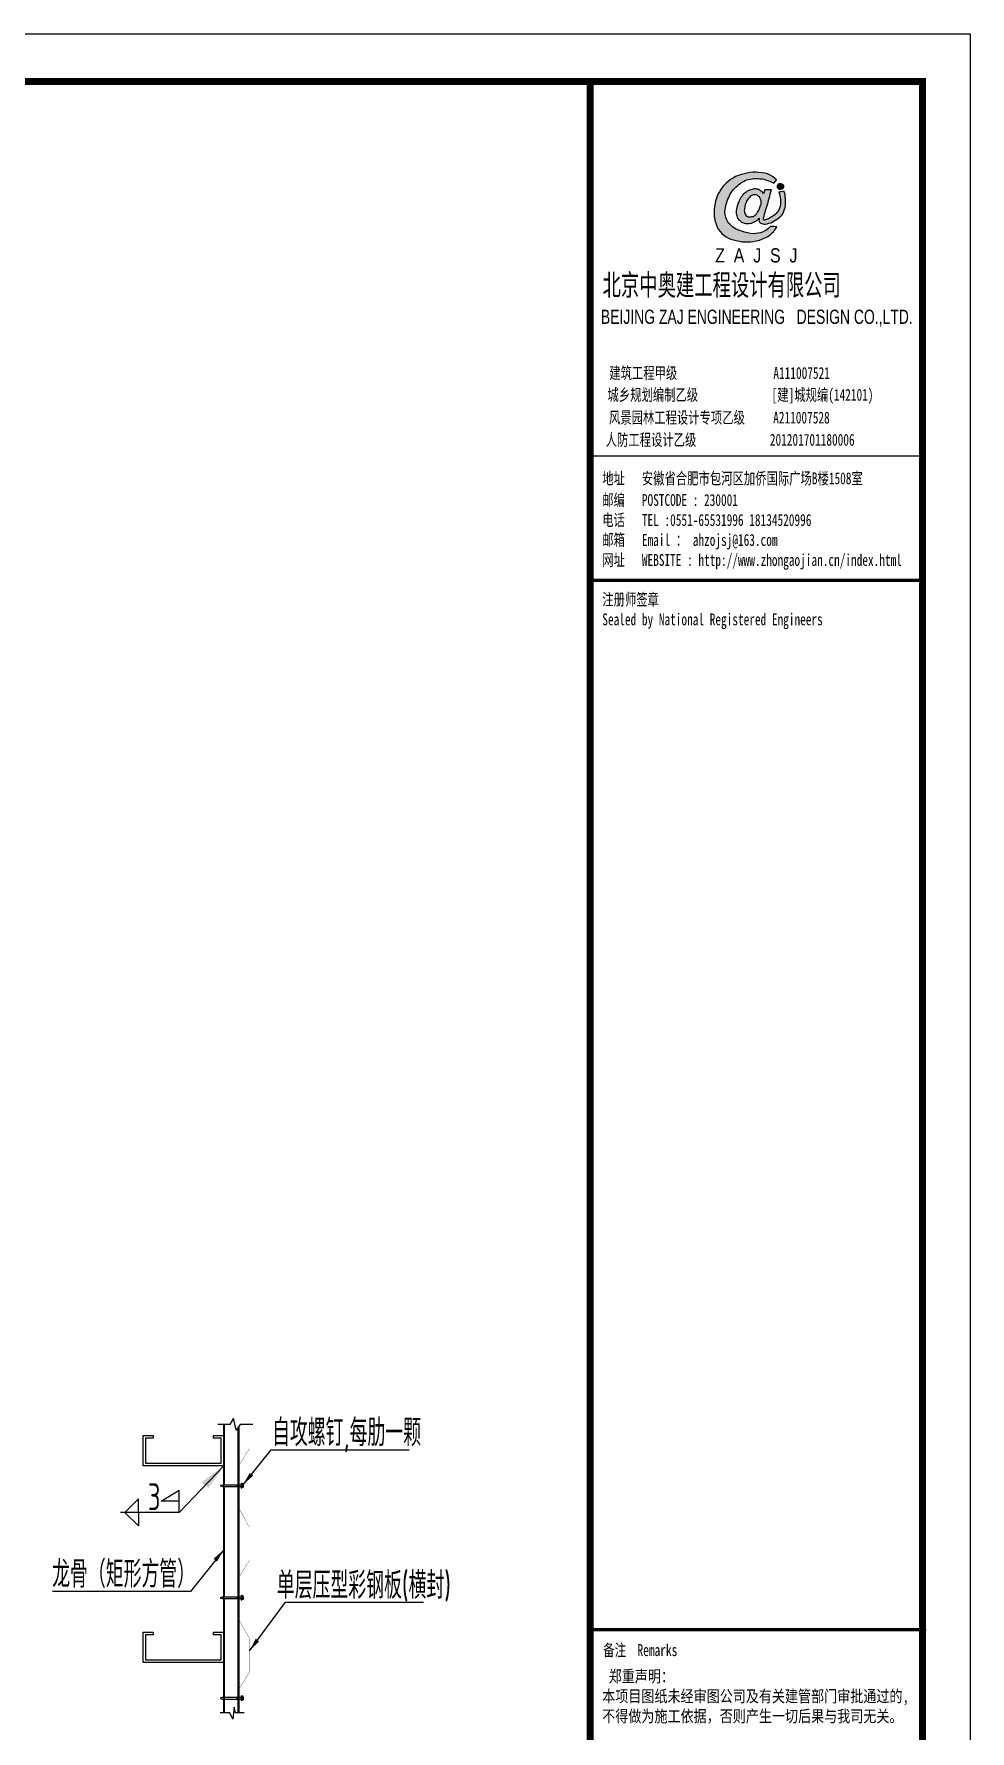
# Model space of a CAD drawing. Extents: x 180850 to 1399066, y 48356 to 327880.
# Drawn here: x 1262461 to 1283373, y 161220 to 199123 of the extents above; entities that cross this region are included whole.
import ezdxf
from ezdxf.enums import TextEntityAlignment as Align

# ---------------------------------------------------------------- set-up
doc = ezdxf.new("R2010")
doc.units = 0
doc.header["$LTSCALE"] = 1000
for name, color, linetype in [('AXIS', 3, 'Continuous'), ('LT', 181, 'Continuous'), ('PUB_TEXT', 7, 'Continuous'), ('PUB_TITLE', 4, 'Continuous'), ('TEXT', 7, 'Continuous'), ('WELD', 7, 'Continuous'), ('图签', 3, 'Continuous')]:
    doc.layers.add(name, color=color, linetype=linetype)
doc.styles.add('_gyy_title_Arial', font='arial.ttf', dxfattribs={"width": 0.7})
doc.styles.add('_gyy_title_ST', font='', dxfattribs={"width": 0.8})
doc.styles.add('_TCH_DIM_T3', font='SIMPLEX', dxfattribs={"width": 0.705882, "bigfont": 'GBCBIG'})
doc.styles.add('HZ', font='txt.shx', dxfattribs={"width": 0.8, "bigfont": '000hztxt.shx'})
doc.styles.get("Standard").update_dxf_attribs({"font": 'gbenor.shx', "bigfont": 'gbcbig.shx'})
doc.styles.add('标准字体', font='tssdeng.shx', dxfattribs={"width": 0.7, "bigfont": 'tssdchn.shx'})
doc.styles.get('_gyy_title_ST').set_extended_font_data('SimSun')
doc.dimstyles.new('TCH-200-1', dxfattribs={"dimtxt": 595, "dimasz": 200, "dimexe": 500, "dimexo": 600, "dimgap": 252.5, "dimtad": 1, "dimdec": 0, "dimzin": 0, "dimdsep": 46, "dimtxsty": '_TCH_DIM_T3', "dimblk": 'ARCHTICK', "dimcen": 0.09, "dimclrd": 3, "dimclre": 3, "dimclrt": 7, "dimazin": 2, "dimtfac": 1, "dimtdec": 0, "dimtix": 1, "dimtmove": 2, "dimatfit": 3, "dimfxl": 1, "dimtolj": 1, "dimtzin": 0, "dimarcsym": 0})
doc.dimstyles.new('TSSD_LEADER_STYLE_600.0', dxfattribs={"dimtxt": 0.18, "dimasz": 600, "dimexe": 0.18, "dimexo": 0.0625, "dimgap": 0.09, "dimtad": 0, "dimtih": 1, "dimtoh": 1, "dimdec": 4, "dimzin": 0, "dimdsep": 46, "dimtxsty": 'Standard', "dimcen": 0.09, "dimadec": 0, "dimazin": 0, "dimtfac": 1, "dimtdec": 4, "dimtofl": 0, "dimtmove": 0, "dimatfit": 3, "dimfxl": 1, "dimtolj": 1, "dimtzin": 0, "dimarcsym": 0})

# ---------------------------------------------------------------- blocks, each defined once
blk = doc.blocks.new('_WELD001')
at = {"linetype": 'ByBlock'}
h = blk.add_hatch(color=0, dxfattribs=at)
h.paths.add_polyline_path([(0.8, 0.5), (0, 1), (0, 0.5)], flags=16)
edge = h.paths.add_edge_path()
edge.add_line((0.8, 0.5), (0, 1))
edge.add_line((0, 0.5), (0.8, 0.5))
edge.add_line((0, 0), (0, 1))
at = {"color": 0, "linetype": 'ByBlock'}
for p, q in [((0, 0), (0, 1)), ((0.8, 0.5), (0, 1)), ((0, 0.5), (0.8, 0.5))]:
    blk.add_line(p, q, dxfattribs=at)
blk = doc.blocks.new('_WELD004')
at = {"color": 0, "linetype": 'ByBlock'}
for p, q in [((0, 1), (1, 0)), ((0, 0), (0, 1))]:
    blk.add_line(p, q, dxfattribs=at)
blk = doc.blocks.new('_ArchTick')
at = {"color": 0, "linetype": 'ByBlock', "const_width": 0.4}
blk.add_lwpolyline([(-0.5, -0.5), (0.5, 0.5)], dxfattribs=at)
blk = doc.blocks.new('*X337')
at = {"color": 0}
for p, q in [((903710.7, -307545.5), (903713.7, -307542.6)), ((903710.7, -307554.3), (903716.7, -307548.3)), ((903710.7, -307563.2), (903716.7, -307557.2)), ((903710.7, -307572), (903716.7, -307566)), ((903710.7, -307580.9), (903716.7, -307574.9)), ((903710.7, -307589.7), (903716.7, -307583.7)), ((903710.7, -307598.5), (903716.7, -307592.5)), ((903712.2, -307606), (903716.1, -307602))]:
    blk.add_line(p, q, dxfattribs=at)
blk = doc.blocks.new('AUDIT_I_040821143925-1')
at = {"linetype": 'Continuous', "ltscale": 20, "xscale": -0.899999999919668, "yscale": 0.8999999999068677, "zscale": 0.9, "rotation": 269.9996944201824}
blk.add_blockref('*X337', (276843.2, -813343.8), dxfattribs=at)
blk = doc.blocks.new('GD')
at = {"linetype": 'Continuous', "ltscale": 20}
for p, q in [((0, 1.3), (15, 3.6)), ((0, -1.3), (0, 1.3)), ((15, 3.6), (137.5, 3.6)), ((108.1, -3.6), (108.1, 3.6)), ((137.5, -9.7), (137.5, 9.7)), ((137.5, 9.7), (140.8, 9.7)), ((140.8, -9.7), (140.8, 9.7)), ((148.5, 7.5), (140.8, 7.5)), ((148.5, 3.4), (140.8, 3.4)), ((150, -5.5), (150, 5.4)), ((0, -1.3), (15, -3.6)), ((15, -3.6), (137.5, -3.6)), ((137.5, -9.7), (140.8, -9.7)), ((148.5, -3.4), (140.8, -3.4)), ((148.5, -7.5), (140.8, -7.5))]:
    blk.add_line(p, q, dxfattribs=at)
blk.add_ellipse((148.5, 5.4), major_axis=(0, 2.08), ratio=0.698493, start_param=3.141597, end_param=6.28319, dxfattribs=at)
at = {"linetype": 'Continuous', "ltscale": 20, "extrusion": (0, 0, -1)}
for centre, major_axis, ratio, start_param, end_param in [((148.5, 0), (0, 3.37), 0.429967, -0.000017, 3.141602), ((148.5, -5.5), (0, 2.08), 0.698493, -0.000005, 3.141588)]:
    blk.add_ellipse(centre, major_axis=major_axis, ratio=ratio, start_param=start_param, end_param=end_param, dxfattribs=at)
at = {"layer": 'PUB_TEXT', "xscale": 1.825602383585646, "yscale": 1.341960000107064, "zscale": 1.34196}
blk.add_blockref('AUDIT_I_040821143925-1', (0, 0), dxfattribs=at)
blk = doc.blocks.new('dd')
at = {"layer": '图签'}
h = blk.add_hatch(color=5, dxfattribs=at)
h.set_gradient(color1=(0, 0, 255), color2=(36, 36, 255), one_color=1, tint=0.57)
h.paths.add_polyline_path([(452, 1270, -0.093206), (531, 1562, -0.136321), (716, 1807, -0.161039), (988, 1948, -0.108591), (1307, 1935, -0.049497), (1479, 1861, 0.062627), (1539, 1932, 0.094388), (1351, 2056, 0.136326), (854, 2062, 0.161722), (430, 1810, 0.133661), (243, 1435, 0.158414), (286, 937, 0.22517), (632, 669, 0.138663), (1107, 646, 0.074676), (1375, 753, 0.125344), (1543, 944, 0.006312), (1413, 948, -0.090385), (1244, 833, -0.096745), (1053, 797, -0.073845), (803, 850, -0.140868), (530, 1020, -0.160753)])
h = blk.add_hatch(color=1, dxfattribs=at)
h.set_gradient(color1=(255, 0, 0), color2=(255, 0, 0), tint=0.57)
h.paths.add_polyline_path([(1557, 1818, 0.386553), (1564, 1757, 0.170676), (1604, 1736, 0.082224), (1657, 1743, 0.087509), (1686, 1766, 0.264235), (1694, 1804, 0.244333), (1636, 1850, 0.30271)])
h = blk.add_hatch(color=5, dxfattribs=at)
h.set_gradient(color1=(0, 0, 255), color2=(36, 36, 255), one_color=1, tint=0.57)
h.paths.add_polyline_path([(1306, 1289, 0.011169), (1334, 1370, 0.005807), (1431, 1724, 0.01105), (1292, 1724, 0.016796), (1267, 1634, 0.125943), (1203, 1704, 0.083806), (1120, 1739, 0.082879), (1047, 1739, -0.008503), (952, 1710, 0.060057), (844, 1628, 0.086078), (774, 1532, 0.099424), (705, 1347, 0.12153), (690, 1225, 0.102644), (719, 1122, 0.056648), (797, 1042, 0.092914), (913, 1013, 0.194578), (1098, 1064, -0.002562), (1175, 1122, 0.064354), (1167, 1068, 0.172385), (1207, 1017, 0.105458), (1300, 1002, 0.086567), (1454, 1046, 0.047674), (1592, 1136, 0.166359), (1692, 1274, 0.096748), (1728, 1431, 0.03151), (1728, 1548, 0.041815), (1700, 1691, 0.007654), (1588, 1673, -0.009919), (1610, 1585, -0.068269), (1624, 1482, -0.105336), (1605, 1352, -0.14652), (1528, 1223, -0.070486), (1434, 1151, -0.077937), (1341, 1103, -0.127098), (1272, 1084, -0.114215), (1267, 1129, -0.007609)])
h.paths.add_polyline_path([(865, 1245, -0.099994), (863, 1328, -0.050974), (888, 1427, -0.120527), (938, 1529, -0.043888), (1002, 1595, -0.08446), (1063, 1619, -0.147309), (1127, 1607, -0.037474), (1177, 1572, -0.06931), (1209, 1507, -0.067662), (1213, 1431, -0.02676), (1211, 1413, 0.017209), (1183, 1329, -0.048815), (1120, 1223, -0.139096), (1046, 1163, -0.097991), (944, 1153, -0.085394), (909, 1169, -0.149141)], flags=16)
blk.add_lwpolyline([(1539, 1932, 0.094388), (1351, 2056, 0.136326), (854, 2062, 0.161722), (430, 1810, 0.133661), (243, 1435, 0.158414), (286, 937, 0.22517), (632, 669, 0.138663), (1107, 646, 0.074676), (1375, 753, 0.125344), (1543, 944, 0.006312), (1413, 948, -0.090385), (1244, 833, -0.096745), (1053, 797, -0.073845), (803, 850, -0.140868), (530, 1020, -0.160753), (452, 1270, -0.093206), (531, 1562, -0.136321), (716, 1807, -0.161039), (988, 1948, -0.108591), (1307, 1935, -0.049497), (1479, 1861, 0.062627)], format="xyb", close=True, dxfattribs=at)
for points in [[(1694, 1804, 0.243958), (1636, 1850, 0.303117), (1557, 1818, 0.386553), (1564, 1757, 0.170676), (1604, 1736, 0.082224), (1657, 1743, 0.087509), (1686, 1766, 0.264235), (1694, 1804, -7.823139)], [(1431, 1724, 0.011041), (1292, 1724, 0.016796), (1267, 1634, 0.125943), (1203, 1704, 0.083806), (1120, 1739, 0.082879), (1047, 1739, -0.008503), (952, 1710, 0.060057), (844, 1628, 0.086078), (774, 1532, 0.099424), (705, 1347, 0.12153), (690, 1225, 0.102644), (719, 1122, 0.056648), (797, 1042, 0.092914), (913, 1013, 0.194578), (1098, 1064, -0.002562), (1175, 1122, 0.064354), (1167, 1068, 0.172385), (1207, 1017, 0.105458), (1300, 1002, 0.086567), (1454, 1046, 0.047674), (1592, 1136, 0.166359), (1692, 1274, 0.096748), (1728, 1431, 0.03151), (1728, 1548, 0.041815), (1700, 1691, 0.007654), (1588, 1673, -0.009919), (1610, 1585, -0.068269), (1624, 1482, -0.105336), (1605, 1352, -0.14652), (1528, 1223, -0.070486), (1434, 1151, -0.077937), (1341, 1103, -0.127098), (1272, 1084, -0.114215), (1267, 1129, -0.007609), (1306, 1289, 0.011169), (1334, 1370, 0.005782), (1430, 1722, 0.069025)], [(1213, 1431, 0.067662), (1209, 1507, 0.06931), (1177, 1572, 0.037474), (1127, 1607, 0.147309), (1063, 1619, 0.08446), (1002, 1595, 0.043888), (938, 1529, 0.120527), (888, 1427, 0.050974), (863, 1328, 0.099994), (865, 1245, 0.149141), (909, 1169, 0.085394), (944, 1153, 0.097991), (1046, 1163, 0.139096), (1120, 1223, 0.048815), (1183, 1329, -0.017209), (1211, 1413, 0.02676), (1213, 1431, 0.441273)]]:
    blk.add_lwpolyline(points, format="xyb", dxfattribs=at)
at = {"insert": (246, 492), "char_height": 300, "width": 8000, "attachment_point": 1, "style": 'HZ'}
blk.add_mtext('{\\fArial|b0|i0|c0|p32;Z  A  J  S  J}', dxfattribs=at)

msp = doc.modelspace()

# ---------------------------------------------------------------- linework, layer by layer
at = {"const_width": 6, "elevation": -86.05}
msp.add_lwpolyline([(1267056.76, 161624.68), (1267056.76, 162183.81), (1267276.12, 162537.09), (1267276.12, 163285.12), (1267056.76, 163678.94), (1267056.76, 164679.06), (1267272.5, 165029.52), (1267272.5, 165777.55), (1267053.15, 166171.37), (1267053.15, 167171.49), (1267272.5, 167524.78), (1267272.5, 168070.22)], dxfattribs=at)
at = {"layer": 'LT'}
for points in [[(1267350.24, 168070.22), (1267065.53, 168070.22), (1266982, 167939.92), (1266918.15, 168209.48), (1266834.32, 168070.22), (1266566.72, 168070.22)], [(1266700.52, 161624.68), (1266700.52, 168070.22)], [(1266720.52, 161624.68), (1266720.52, 168070.22)], [(1267017.98, 167996.05), (1267017.98, 161624.68)], [(1267037.98, 168027.25), (1267037.98, 161624.68)], [(1267157.79, 161624.68), (1266965.34, 161624.68), (1266930.79, 161754.99), (1266900.74, 161485.42), (1266834.32, 161624.68), (1266619.36, 161624.68)]]:
    msp.add_lwpolyline(points, dxfattribs=at)
for points in [[(1264956.94, 167200.95), (1266644.27, 167200.95), (1266644.27, 167763.4), (1266475.54, 167763.4), (1266475.54, 167819.64), (1266700.52, 167819.64), (1266700.52, 167144.71), (1264900.7, 167144.71), (1264900.7, 167819.64), (1265125.67, 167819.64), (1265125.67, 167763.4), (1264956.94, 167763.4)], [(1264956.94, 162807.67), (1266644.27, 162807.67), (1266644.27, 163370.11), (1266475.54, 163370.11), (1266475.54, 163426.35), (1266700.52, 163426.35), (1266700.52, 162751.42), (1264900.7, 162751.42), (1264900.7, 163426.35), (1265125.67, 163426.35), (1265125.67, 163370.11), (1264956.94, 163370.11)]]:
    msp.add_lwpolyline(points, close=True, dxfattribs=at)
at = {"layer": 'PUB_TITLE'}
for p, q in [((1274888.11, 189702.79), (1282312.35, 189702.79)), ((1282390.81, 163481.28), (1274907.7, 163481.28))]:
    msp.add_line(p, q, dxfattribs=at)
msp.add_lwpolyline([(1194176.07, 199122.83), (1283372.95, 199122.83), (1283372.95, 136122.89), (1194176.07, 136122.89)], close=True, dxfattribs=at)
at = {"layer": 'PUB_TITLE', "const_width": 159.09}
for points in [[(1196827.58, 137183.5), (1196827.58, 198062.23), (1282312.35, 198062.23), (1282312.35, 137183.5)], [(1274888.11, 198062.23), (1282312.35, 198062.23), (1282312.35, 137183.5), (1274888.11, 137183.5)]]:
    msp.add_lwpolyline(points, close=True, dxfattribs=at)
at = {"layer": 'PUB_TITLE'}
for points, const_width in [([(1274888.11, 186923.55), (1282312.35, 186923.55)], 74.24), ([(1274907.7, 163481.28), (1282390.81, 163481.28)], 74.83)]:
    msp.add_lwpolyline(points, dxfattribs=dict(at, const_width=const_width))
at = {"layer": 'WELD'}
msp.add_line((1265705.6, 166103.66), (1264393.59, 166103.66), dxfattribs=at)

# ---------------------------------------------------------------- block references
at = {"layer": 'PUB_TEXT', "xscale": -3.374662497866666, "yscale": 5.624437499995111, "zscale": 5.624437499999999, "rotation": 180}
for p in [(1266626.38, 166702.55, -86.05), (1266626.38, 164197.41, -86.05), (1266626.38, 161954.15, -86.05)]:
    msp.add_blockref('GD', p, dxfattribs=at)
at = {"layer": 'WELD'}
for name, p, xscale, yscale, zscale in [('_WELD004', (1264793.59, 166103.66), -300.0000000000001, 300.0000000000001, 300.0000000000001), ('_WELD001', (1265705.6, 166103.66), -500.0000000000002, 500.0000000000002, 500.0000000000002)]:
    msp.add_blockref(name, p, dxfattribs=dict(at, xscale=xscale, yscale=yscale, zscale=zscale))
at = {"layer": 'WELD', "xscale": 300.0000000000001, "yscale": 300.0000000000001, "zscale": 300.0000000000001, "rotation": 180}
msp.add_blockref('_WELD004', (1264793.59, 166103.66), dxfattribs=at)
at = {"layer": '图签', "xscale": 1.060604999957576, "yscale": 1.060604999957576, "zscale": 1.060604999957576}
msp.add_blockref('dd', (1277418.29, 193815.18), dxfattribs=at)

# ---------------------------------------------------------------- texts
at = {"color": 1, "insert": (1275164.26, 193769.45), "char_height": 538.6495, "width": 7045.2269, "attachment_point": 1, "style": 'HZ'}
msp.add_mtext('北京中奥建工程设计有限公司', dxfattribs=at)
at = {"layer": 'PUB_TITLE', "width": 0.7}
for s, height, style, p in [('BEIJING ZAJ ENGINEERING   DESIGN CO.,LTD.', 318.1812, '_gyy_title_Arial', (1278608.93, 192646.54)), ('建筑工程甲级                 A111007521             ', 265.151, '_gyy_title_ST', (1278598.26, 191417.8)), ('城乡规划编制乙级             [建]城规编(142101)', 265.151, '_gyy_title_ST', (1278244.2, 190931.33)), ('风景园林工程设计专项乙级     A211007528           ', 265.151, '_gyy_title_ST', (1278466.28, 190422.69)), ('人防工程设计乙级             201201701180006', 265.151, '_gyy_title_ST', (1278014.11, 189926.47))]:
    msp.add_text(s, height=height, dxfattribs=dict(at, style=style)).set_placement(p, align=Align.CENTER)
at = {"layer": 'PUB_TITLE', "style": '_gyy_title_ST', "width": 0.7}
for s, height, p in [('地址   安徽省合肥市包河区加侨国际广场B楼1508室', 265.151, (1275156.49, 189065.04)), ('邮编   POSTCODE : 230001', 265.151, (1275156.49, 188580.72)), ('电话   TEL :0551-65531996 18134520996', 265.151, (1275156.49, 188135.26)), ('邮箱   Email ： ahzojsj@163.com', 265.151, (1275156.49, 187689.81)), ('网址   WEBSITE : http://www.zhongaojian.cn/index.html', 265.151, (1275156.49, 187241.74)), ('注册师签章', 265.151, (1275156.49, 186361.43)), ('Sealed by National Registered Engineers', 265.151, (1275157.93, 185915.98)), ('备注  Remarks', 267.2536, (1275178.2, 162895.18))]:
    msp.add_text(s, height=height, dxfattribs=at).set_placement(p)
at = {"layer": 'PUB_TITLE', "insert": (1275155.86, 162577.52), "char_height": 267.2536, "width": 8552.1248, "attachment_point": 1, "style": '_gyy_title_ST'}
msp.add_mtext(' 郑重声明：\\P本项目图纸未经审图公司及有关建管部门审批通过的,\\P不得做为施工依据，否则产生一切后果与我司无关。', dxfattribs=at)
at = {"layer": 'TEXT', "style": '标准字体', "width": 0.7}
for s, p in [('自攻螺钉,每肋一颗', (1267780.35, 167584.69)), ('3', (1265007.77, 166153.66)), ('龙骨（矩形方管）', (1262868.84, 164423.41, -43.03)), ('单层压型彩钢板(横封)', (1267886.92, 164173.69))]:
    msp.add_text(s, height=600, dxfattribs=at).set_placement(p)

# ---------------------------------------------------------------- leaders
at = {"layer": 'AXIS'}
for points in [[(1267132.58, 166721.53), (1267760.99, 167500.41), (1270843.24, 167500.41)], [(1266700.52, 165270.27), (1265957.51, 164339.13), (1262875.26, 164339.13)], [(1267276.12, 163010.41), (1268078.41, 164101.03), (1271160.66, 164101.03)]]:
    msp.add_leader(points, dimstyle='TCH-200-1', override={"dimasz": 300}, dxfattribs=at)
at = {"layer": 'WELD'}
msp.add_leader([(1266700.52, 167144.71), (1265705.6, 166103.66)], dimstyle='TSSD_LEADER_STYLE_600.0', dxfattribs=at)

doc.saveas('drawing.dxf')
